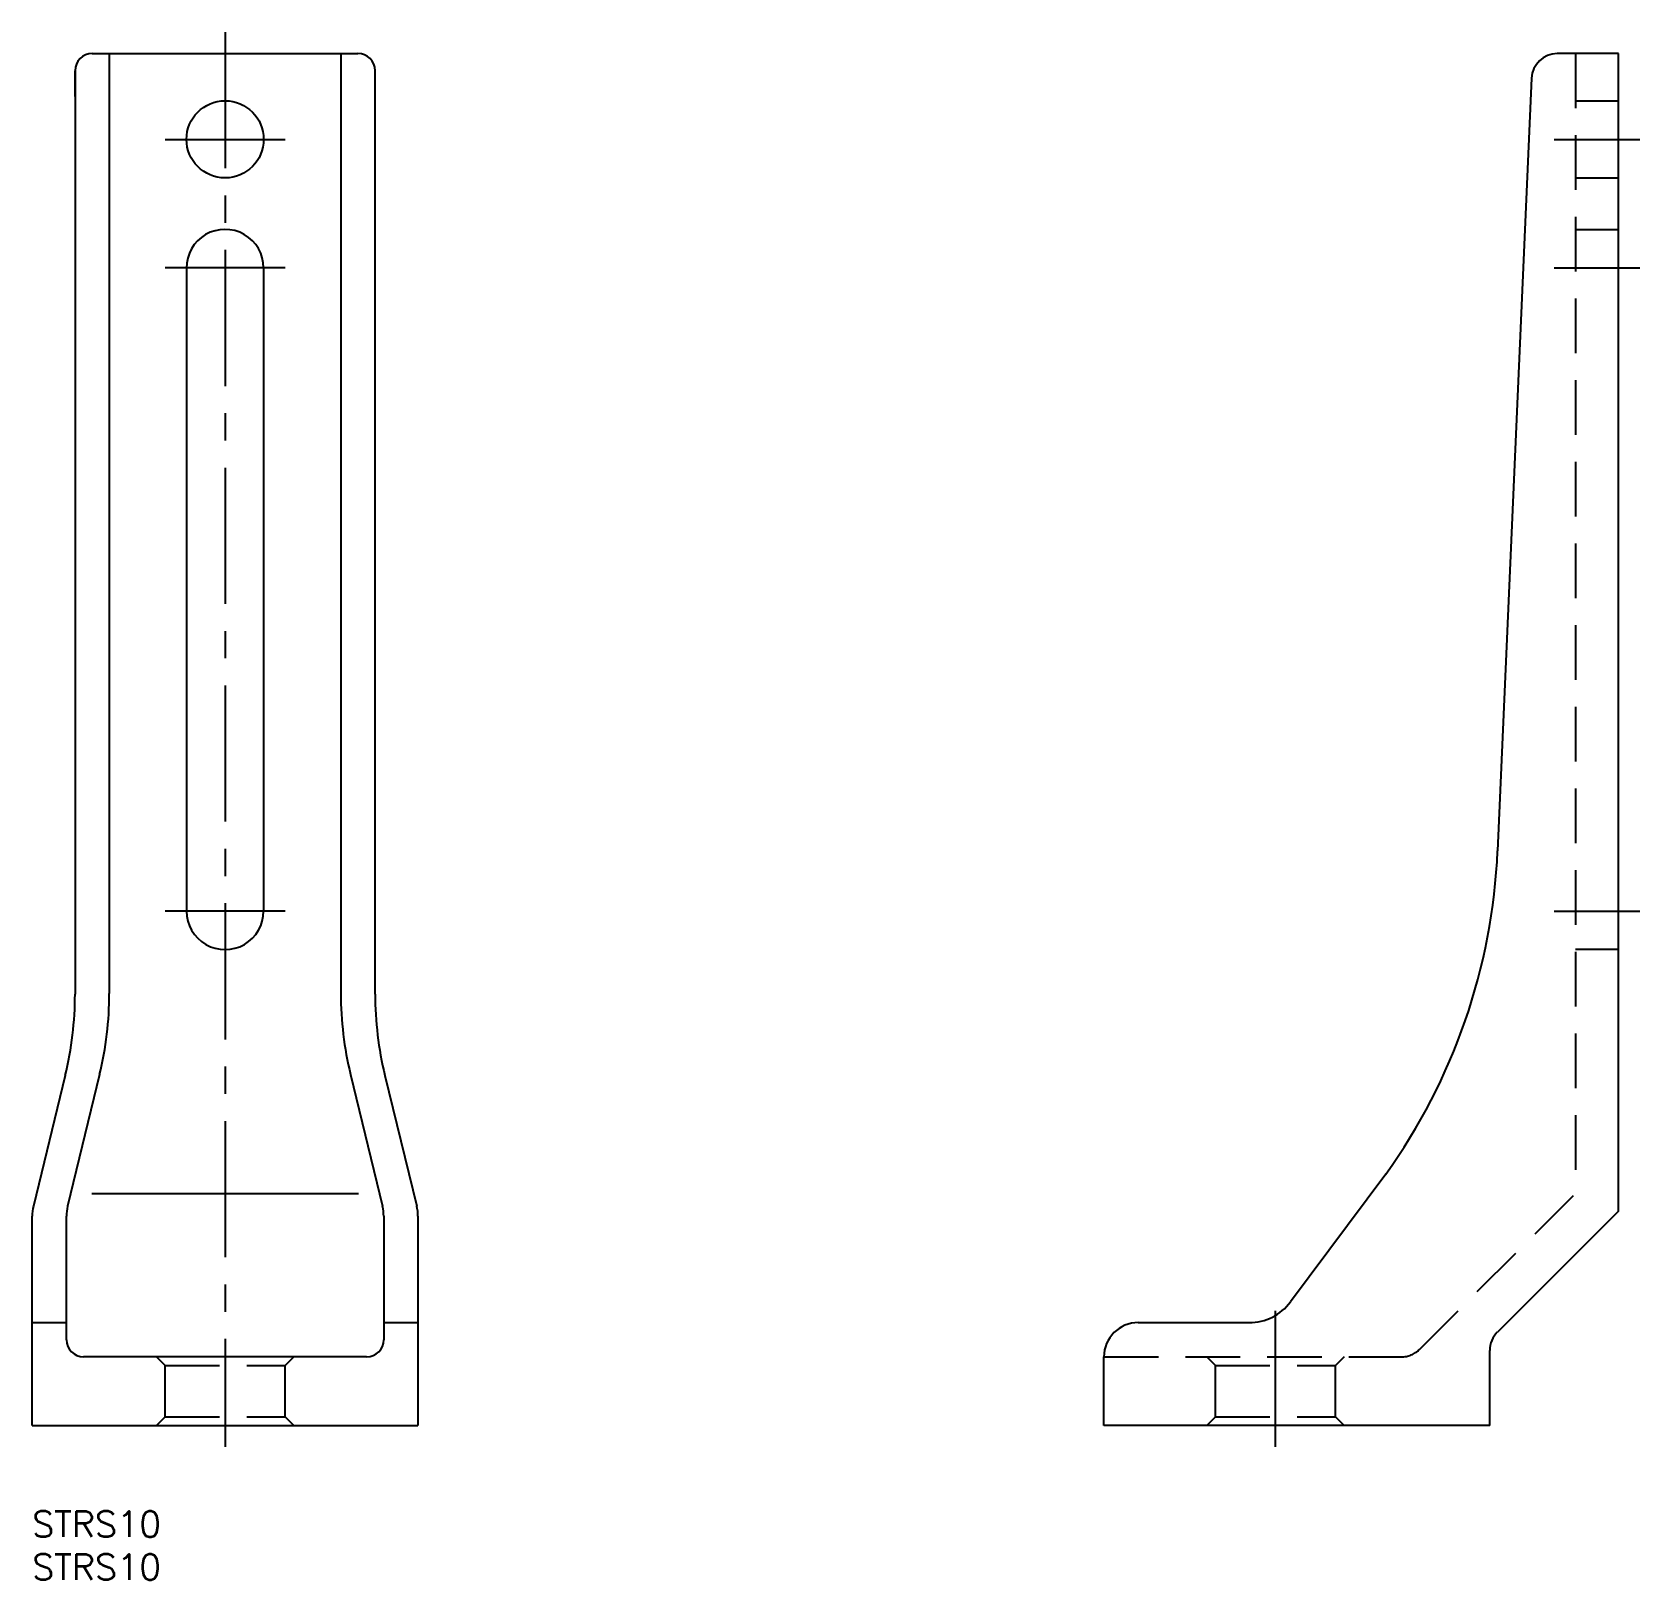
# Model space of a CAD drawing. Extents: x 0 to 188, y -8 to 172.
import ezdxf

# ---------------------------------------------------------------- set-up
doc = ezdxf.new("R2010")
doc.units = 0
doc.header["$LTSCALE"] = 0.5
doc.linetypes.add('CENTER', pattern=[50.8, 31.75, -6.35, 6.35, -6.35])
doc.linetypes.add('DASHED', pattern=[19.05, 12.7, -6.35])
for name, color, linetype in [('MSM_CENTER', 1, 'CENTER'), ('MSM_CONTINUOUS', 7, 'CONTINUOUS'), ('MSM_DASHED', 4, 'DASHED'), ('MSM_PART_NUMBER', 7, 'CONTINUOUS')]:
    doc.layers.add(name, color=color, linetype=linetype)
doc.styles.get("Standard").update_dxf_attribs({"font": 'txt.shx', "height": 3, "bigfont": 'bigfont.shx'})

# ---------------------------------------------------------------- blocks, each defined once
blk = doc.blocks.new('*U8')
at = {"layer": 'MSM_PART_NUMBER'}
blk.add_text('STRS10', height=3, dxfattribs=at).set_placement((0, -3))
blk = doc.blocks.new('*U9')
at = {"layer": 'MSM_PART_NUMBER'}
blk.add_text('STRS10', height=3, dxfattribs=at).set_placement((0, -8))

msp = doc.modelspace()

# ---------------------------------------------------------------- linework, layer by layer
at = {"layer": 'MSM_CENTER'}
for p, q in [((22.5, 172.5), (22.5, 7.5)), ((15.5, 160), (29.5, 160)), ((177.5, 160), (187.5, 160)), ((29.5, 145), (15.5, 145)), ((177.5, 145), (187.5, 145)), ((29.5, 70), (15.5, 70)), ((177.5, 70), (187.5, 70)), ((145, 7.5), (145, 25.33))]:
    msp.add_line(p, q, dxfattribs=at)
at = {"layer": 'MSM_CONTINUOUS'}
for p, q in [((7, 170), (38, 170)), ((9, 170), (22.5, 170)), ((9, 170), (9, 60.38)), ((36, 170), (36, 60.38)), ((185, 170), (177.87, 170)), ((185, 35), (185, 170)), ((5, 165), (5, 168)), ((5, 168), (5, 60.31)), ((40, 60.31), (40, 168)), ((174.87, 167.13), (170.91, 77.02)), ((5, 165), (5, 154.88)), ((18, 144.97), (18, 70)), ((27, 145), (27, 70)), ((3.86, 50.83), (0.14, 35.58)), ((7.87, 50.93), (4.14, 35.58)), ((37.13, 50.94), (40.86, 35.58)), ((41.14, 50.83), (44.86, 35.58)), ((157.87, 39.3), (146.76, 24.41)), ((6.95, 37.07), (38.05, 37.07)), ((0, 10), (0, 34.4)), ((4, 20), (4, 34.4)), ((41, 34.4), (41, 20)), ((45, 34.4), (45, 10)), ((185, 35), (170.88, 20.88)), ((0, 22), (4, 22)), ((41, 22), (45, 22)), ((129, 22), (141.95, 22)), ((170, 10), (170, 18.76)), ((39, 18), (6, 18)), ((125, 10), (125, 18)), ((0, 10), (45, 10)), ((170, 10), (125, 10))]:
    msp.add_line(p, q, dxfattribs=at)
msp.add_circle((22.5, 160), 4.5, dxfattribs=at)
for centre, radius, start, end in [((7, 168), 2, 90, 180), ((38, 168), 2, 360, 90), ((177.87, 167), 3, 90, 177.4837), ((22.5, 145), 4.5, 0, 180.3291), ((100.98, 80.09), 70, 324.3605, 357.4837), ((22.5, 70), 4.5, 179.9999, 0), ((-35, 60.31), 40, 346.293, 0), ((-31, 60.38), 40, 346.346, 360), ((76, 60.38), 40, 180, 193.6528), ((80, 60.31), 40, 180, 193.707), ((5, 34.4), 5, 166.293, 180), ((9, 34.4), 5, 166.346, 180), ((36, 34.4), 5, 0, 13.6528), ((40, 34.4), 5, 0, 13.707), ((141.95, 28), 6, 270, 323.2796), ((129, 18), 4, 90, 180), ((173, 18.76), 3, 135, 180), ((6, 20), 2, 180, 270), ((39, 20), 2, 270, 0)]:
    msp.add_arc(centre, radius, start, end, dxfattribs=at)
at = {"layer": 'MSM_DASHED'}
for p, q in [((180, 170), (180, 37.07)), ((180, 164.5), (185, 164.5)), ((180, 155.51), (185, 155.51)), ((180, 149.5), (185, 149.5)), ((185, 65.5), (180, 65.5)), ((161.81, 18.88), (180, 37.07)), ((14.5, 18), (15.5, 17)), ((15.5, 11), (15.5, 17)), ((15.5, 17), (29.5, 17)), ((30.5, 18), (29.5, 17)), ((29.5, 11), (29.5, 17)), ((125, 18), (159.69, 18)), ((137, 18), (138, 17)), ((137, 18), (138, 17)), ((138, 11), (138, 17)), ((138, 17), (152, 17)), ((139, 18), (139, 18)), ((152, 17), (153.01, 18)), ((153, 18), (152, 17)), ((152, 11), (152, 17)), ((14.5, 10), (15.5, 11)), ((15.5, 11), (29.5, 11)), ((30.5, 10), (29.5, 11)), ((137, 10), (138, 11)), ((137, 10), (138, 11)), ((138, 11), (152, 11)), ((153, 10), (152, 11)), ((153, 10), (152, 11))]:
    msp.add_line(p, q, dxfattribs=at)
msp.add_arc((159.69, 21), 3, 270, 315, dxfattribs=at)

# ---------------------------------------------------------------- block references
at = {"layer": 'MSM_CONTINUOUS'}
for name in ['*U8', '*U9']:
    msp.add_blockref(name, (0, 0), dxfattribs=at)

doc.saveas('drawing.dxf')
